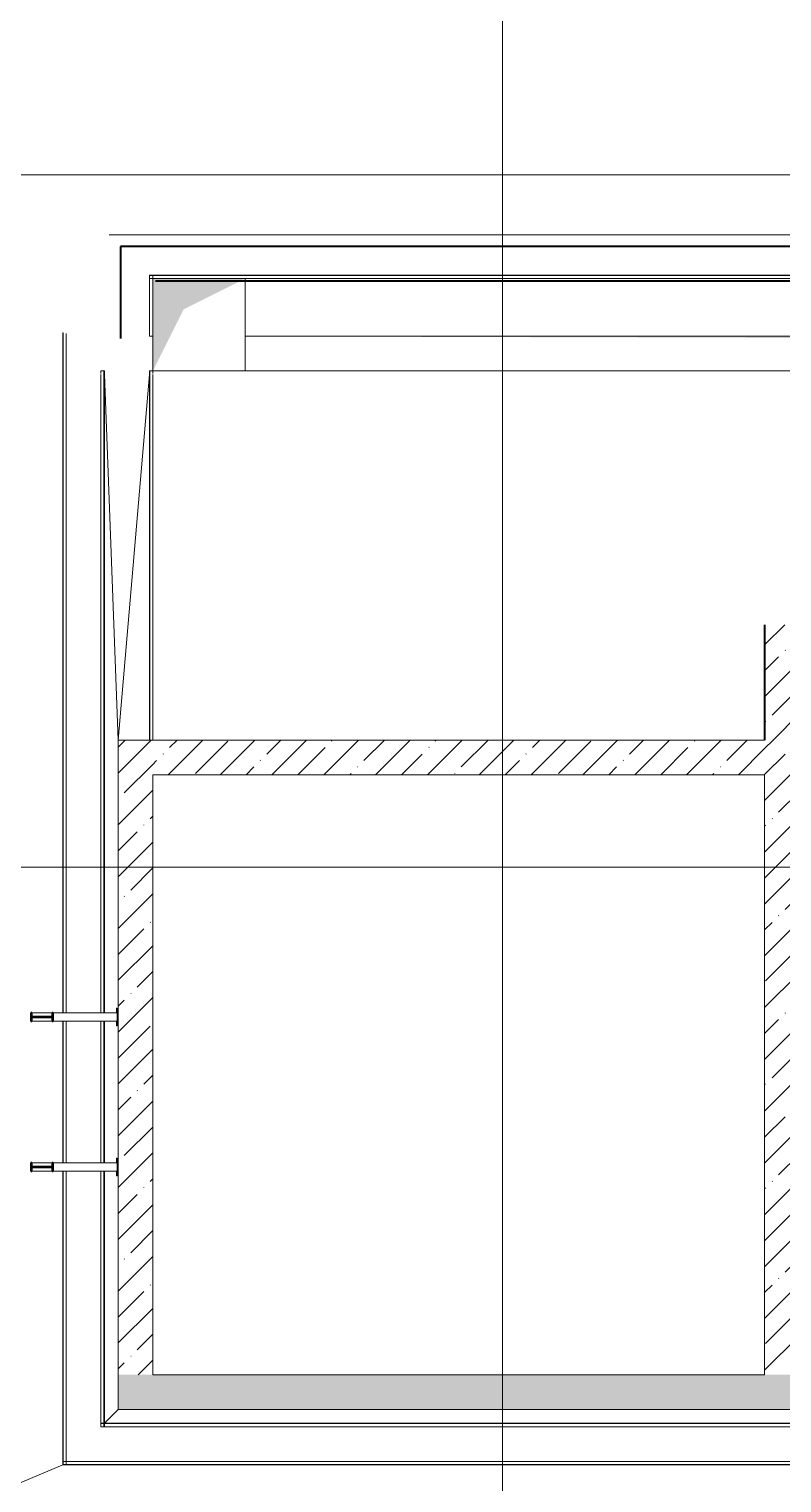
# Model space of a CAD drawing. Header units: millimetres. Extents: x 3292171 to 3365605, y -644412 to -600630.
# Drawn here: x 3299183 to 3305705, y -626011 to -613411 of the extents above; entities that cross this region are included whole.
import ezdxf

# ---------------------------------------------------------------- set-up
doc = ezdxf.new("R2010")
doc.units = ezdxf.units.MM
doc.header["$LTSCALE"] = 0.5
doc.linetypes.add('ADSK_Линия сетки', pattern=[25, 20, -2.5, 0, -2.5])
doc.layers.add('A-DOOR', color=7, linetype='Continuous', lineweight=18, true_color=0x7f7f7f)
for name, color, linetype, lineweight in [('Каркас несущий', 7, 'Continuous', 18), ('Перекрытия', 7, 'Continuous', 18), ('Скрытые грани', 7, 'Continuous', 18), ('Стены несущие', 7, 'Continuous', 40), ('Элементы узлов', 7, 'Continuous', 18)]:
    doc.layers.add(name, color=color, linetype=linetype, lineweight=lineweight)
pattern_1 = [(45, (3327284.68, -617673.4), (-224.5064, 224.5064), []), (45, (3327509.2, -617673.4), (-224.5064, 224.5064), [396.875, -79.375, 3.353, -76.022])]
pattern_2 = [(45, (3327284.68, -617673.39), (-106.066, 106.066), [])]

# ---------------------------------------------------------------- blocks, each defined once
blk = doc.blocks.new('ADSK_ЭлементПлощадки_Уголок_ГОСТ 8509-93 - L 75x6-1538369-004_АР_РД_План_0_000')
at = {"layer": 'Каркас несущий'}
for p, q in [((6583, -4223.1), (6580, -4223.1)), ((6580, -4223.1), (6580, -4263.5)), ((6586, -4263.5), (6586, -4226.1))]:
    blk.add_line(p, q, dxfattribs=at)
blk.add_arc((6583, -4226.1), 3, 0, 90, dxfattribs=at)
blk = doc.blocks.new('ADSK_ЭлементПлощадки_Уголок_ГОСТ 8509-93 - L 75x6-1538370-004_АР_РД_План_0_000')
at = {"layer": 'Каркас несущий'}
for p, q in [((6580, -4336.5), (6580, -4376.9)), ((6580, -4376.9), (6583, -4376.9)), ((6586, -4373.9), (6586, -4336.5))]:
    blk.add_line(p, q, dxfattribs=at)
blk.add_arc((6583, -4373.9), 3, 270, 360, dxfattribs=at)
blk = doc.blocks.new('ADSK_Балка_Уголок_ГОСТ 8509-93 - L 30x3-1753553-004_АР_РД_План_0_000')
at = {"layer": 'Каркас несущий'}
for p, q in [((-17100, 6.8), (-17100, 8.5)), ((-17100, 8.5), (17100, 8.5)), ((-17100, 5.5), (-17100, 6.8)), ((-17100, 5.5), (17100, 5.5)), ((-17100, 1.5), (-17100, 5.5)), ((-17100, -20.2), (-17100, 1.5)), ((-17100, -21.5), (-17100, -20.2)), ((-17100, -21.5), (-17077, -21.5)), ((-17070, -21.5), (17070, -21.5))]:
    blk.add_line(p, q, dxfattribs=at)
at = {"layer": 'Скрытые грани'}
blk.add_line((-17100, 5.5), (17100, 5.5), dxfattribs=at)
blk = doc.blocks.new('ADSK_Балка_Уголок_ГОСТ 8509-93 - L 30x3-1753554-004_АР_РД_План_0_000')
at = {"layer": 'Каркас несущий'}
for p, q in [((17423, 21), (-17423, 21)), ((17430, -6), (-17430, -6)), ((-17430, -7), (-17430, -6)), ((-17430, -8), (-17430, -7)), ((17430, -8), (-17430, -8))]:
    blk.add_line(p, q, dxfattribs=at)
at = {"layer": 'Скрытые грани'}
blk.add_line((-17430, -6), (17430, -6), dxfattribs=at)
blk = doc.blocks.new('ADSK_Балка_Уголок_ГОСТ 8509-93 - L 30x3-1753724-004_АР_РД_План_0_000')
at = {"layer": 'Каркас несущий'}
for p, q in [((-4905, 7), (-4905, 8)), ((-4905, 8), (-2361, 8)), ((-4905, 6), (-4905, 7)), ((-4905, 6), (-2361, 6)), ((-2288, 8), (-1061, 8)), ((-2288, 6), (-1061, 6)), ((-988, 8), (4905, 8)), ((-988, 6), (4905, 6)), ((4905, 8), (4905, 7)), ((4905, 7), (4905, 6)), ((-4898, -21), (-2361, -21)), ((-2288, -21), (-1061, -21)), ((-988, -21), (4898, -21))]:
    blk.add_line(p, q, dxfattribs=at)
at = {"layer": 'Скрытые грани'}
for p, q in [((-4905, 6), (-2361, 6)), ((-2288, 6), (-1061, 6)), ((-988, 6), (4905, 6))]:
    blk.add_line(p, q, dxfattribs=at)
blk = doc.blocks.new('ADSK_Балка_Уголок_ГОСТ 8509-93 - L 30x3-1753558-004_АР_РД_План_0_000')
at = {"layer": 'Каркас несущий'}
for p, q in [((-4552, 21.5), (-4575, 21.5)), ((-4575, 20.2), (-4575, 21.5)), ((-4575, -1.5), (-4575, 20.2)), ((-2361.5, 21.5), (-4545, 21.5)), ((-1061.5, 21.5), (-2288.5, 21.5)), ((4545, 21.5), (-988.5, 21.5)), ((4575, 21.5), (4552, 21.5)), ((4575, 21.5), (4575, 20.2)), ((4575, 20.2), (4575, -1.5)), ((-4575, -5.5), (-4575, -1.5)), ((-2361.5, -5.5), (-4575, -5.5)), ((-4575, -6.8), (-4575, -5.5)), ((-4575, -8.5), (-4575, -6.8)), ((-2361.5, -8.5), (-4575, -8.5)), ((-1061.5, -5.5), (-2288.5, -5.5)), ((-1061.5, -8.5), (-2288.5, -8.5)), ((4575, -5.5), (-988.5, -5.5)), ((4575, -8.5), (-988.5, -8.5)), ((4575, -1.5), (4575, -5.5)), ((4575, -5.5), (4575, -6.8)), ((4575, -6.8), (4575, -8.5))]:
    blk.add_line(p, q, dxfattribs=at)
at = {"layer": 'Скрытые грани'}
for p, q in [((-4575, -5.5), (-2361.5, -5.5)), ((-2288.5, -5.5), (-1061.5, -5.5)), ((-988.5, -5.5), (4575, -5.5))]:
    blk.add_line(p, q, dxfattribs=at)
blk = doc.blocks.new('ADSK_Балка_Уголок_ГОСТ 8509-93 - L 30x3-1754115-004_АР_РД_План_0_000')
at = {"layer": 'Каркас несущий'}
for p, q in [((-265, 7), (-265, 8)), ((-265, 8), (265, 8)), ((-265, 6), (-265, 7)), ((-265, 6), (265, 6)), ((-265, 2), (-265, 6)), ((-265, -20), (-265, 2)), ((265, 8), (265, 7)), ((265, 7), (265, 6)), ((-265, -22), (-265, -20)), ((235, -22), (258, -22))]:
    blk.add_line(p, q, dxfattribs=at)
at = {"layer": 'Скрытые грани'}
blk.add_line((-265, 6), (265, 6), dxfattribs=at)
blk = doc.blocks.new('ADSK_Балка_Уголок_ГОСТ 8509-93 - L 30x3-1754190-004_АР_РД_План_0_000')
at = {"layer": 'Каркас несущий'}
for p, q in [((-10440, 6.8), (-10440, 8.5)), ((-10440, 8.5), (10440, 8.5)), ((-10440, 6.5), (-10440, 6.8)), ((-10440, 5.5), (10440, 5.5)), ((-10433, -21.5), (-10410, -21.5)), ((-9610, -21.5), (10410, -21.5))]:
    blk.add_line(p, q, dxfattribs=at)
at = {"layer": 'Скрытые грани'}
blk.add_line((-10440, 5.5), (10440, 5.5), dxfattribs=at)
blk = doc.blocks.new('ADSK_Балка_Уголок_ГОСТ 8509-93 - L 30x3-1754189-004_АР_РД_План_0_000')
at = {"layer": 'Каркас несущий'}
for p, q in [((-1600, 8.5), (1600, 8.5)), ((-1600, 5.5), (1600, 5.5)), ((1600, 8.5), (1600, 6.8)), ((1600, 6.8), (1600, 5.5)), ((1600, 5.5), (1600, 1.5)), ((1600, 1.5), (1600, -20.2)), ((-1600, -21.5), (1570, -21.5)), ((1577, -21.5), (1600, -21.5)), ((1600, -20.2), (1600, -21.5))]:
    blk.add_line(p, q, dxfattribs=at)
at = {"layer": 'Скрытые грани'}
blk.add_line((-1600, 5.5), (1600, 5.5), dxfattribs=at)
blk = doc.blocks.new('Обозначение проема для шахты - Обозначение проема для шахты-1511179-004_АР_РД_План_0_000')
at = {"layer": 'Элементы узлов', "lineweight": 18}
blk.add_hatch(color=256, dxfattribs=at).paths.add_polyline_path([(400, 400), (133, -133), (-400, -400), (400, -400), (400, 294)], flags=0)
for p, q in [((400, 400), (-400, 400)), ((400, 400), (-400, 400)), ((400, -400), (400, 400)), ((-400, 100), (-400, -400)), ((-400, 100), (-400, -400)), ((-400, -400), (400, -400))]:
    blk.add_line(p, q, dxfattribs=at)
blk = doc.blocks.new('Обозначение проема для шахты - Обозначение проема для шахты-1760118-004_АР_РД_План_0_000')
at = {"layer": 'Элементы узлов', "lineweight": 18}
blk.add_hatch(color=256, dxfattribs=at).paths.add_polyline_path([(16250, -150), (16250, 150), (-16250, 150), (16150, 50), (16197, -44)], flags=0)
for p, q in [((-16250, 150), (-16250, -150)), ((-16250, 150), (16250, 150)), ((-16250, -150), (-16250, 150)), ((-16250, -150), (16250, -150)), ((16250, -150), (-16250, -150))]:
    blk.add_line(p, q, dxfattribs=at)

msp = doc.modelspace()

# ---------------------------------------------------------------- hatches: boundary and pattern name
at = {"layer": 'A-DOOR', "lineweight": 9, "true_color": 0x636466}
h = msp.add_hatch(dxfattribs=at)
h.set_pattern_fill('FP_87', color=251, style=0, pattern_type=2)
h.set_pattern_definition(pattern_1)
h.paths.add_polyline_path([(3305554.6806, -619573.3913), (3305854.6806, -619573.3913), (3305854.6806, -618573.3913), (3305554.6806, -618573.3913), (3305554.6806, -619428.7952)], flags=0)
h = msp.add_hatch(dxfattribs=at)
h.set_pattern_fill('FP_87', color=251, style=0, pattern_type=2)
h.set_pattern_definition(pattern_1)
h.paths.add_polyline_path([(3300254.6806, -625073.3913), (3300254.6806, -619573.3913), (3299954.6806, -619573.3913), (3299954.6806, -625073.3913)], flags=0)
h = msp.add_hatch(dxfattribs=at)
h.set_pattern_fill('FP_87', color=251, style=0, pattern_type=2)
h.set_pattern_definition(pattern_1)
h.paths.add_polyline_path([(3305554.6806, -619873.3913), (3305554.6806, -619573.3913), (3300254.6806, -619573.3913), (3300254.6806, -619873.3913), (3305377.0158, -619873.3913)], flags=0)
h = msp.add_hatch(dxfattribs=at)
h.set_pattern_fill('FP_87', color=251, style=0, pattern_type=2)
h.set_pattern_definition(pattern_1)
h.paths.add_polyline_path([(3305854.6806, -625073.3913), (3305854.6806, -619573.3913), (3305554.6806, -619573.3913), (3305554.6806, -625073.3913)], flags=0)
h = msp.add_hatch(dxfattribs=at)
h.set_pattern_fill('FP_52', color=251, style=0, pattern_type=2)
h.set_pattern_definition(pattern_2)
h.paths.add_polyline_path([(3299391.5936, -622009.8913), (3299391.5936, -621936.8913), (3299383.674, -621936.8913), (3299383.674, -622009.8913)], flags=0)
h.paths.add_polyline_path([(3299197.2806, -622009.8913), (3299205.2002, -622009.8913), (3299205.2002, -621936.8913), (3299197.2806, -621936.8913), (3299197.2806, -621958.2564)], flags=0)
h.paths.add_polyline_path([(3299205.4484, -621980.7336), (3299207.36, -621977.9268), (3299210.8045, -621975.9845), (3299215.0997, -621975.2913), (3299378.0697, -621975.9845), (3299382.6936, -621979.2541), (3299383.4258, -621980.7336), (3299382.6936, -621967.5284), (3299379.9467, -621969.9641), (3299373.7745, -621971.4913), (3299210.8045, -621970.798), (3299206.1806, -621967.5284), (3299205.4484, -621966.0489)], flags=0)
h = msp.add_hatch(dxfattribs=at)
h.set_pattern_fill('FP_52', color=251, style=0, pattern_type=2)
h.set_pattern_definition(pattern_2)
h.paths.add_polyline_path([(3299391.5936, -623309.8913), (3299391.5936, -623236.8913), (3299383.674, -623236.8913), (3299383.674, -623309.8913)], flags=0)
h.paths.add_polyline_path([(3299205.2002, -623309.8913), (3299205.2002, -623236.8913), (3299197.2806, -623236.8913), (3299197.2806, -623309.8913)], flags=0)
h.paths.add_polyline_path([(3299383.4258, -623280.7336), (3299382.6936, -623267.5284), (3299379.9467, -623269.9641), (3299373.7745, -623271.4913), (3299210.8045, -623270.798), (3299206.1806, -623267.5284), (3299205.4484, -623266.0489), (3299206.1806, -623279.2541), (3299208.9275, -623276.8184), (3299215.0997, -623275.2913), (3299378.0697, -623275.9845), (3299382.6936, -623279.2541)], flags=0)
h = msp.add_hatch(dxfattribs=at)
h.set_pattern_fill('FP_87', color=251, style=0, pattern_type=2)
h.set_pattern_definition(pattern_1)
h.paths.add_polyline_path([(3333331.4581, -625373.3913), (3333554.6806, -625373.3913), (3333554.6806, -625073.3913), (3299954.6806, -625073.3913), (3299954.6806, -625373.3913), (3332783.3318, -625373.3913)], flags=0)

# ---------------------------------------------------------------- linework, layer by layer
at = {"layer": 'A-DOOR', "color": 251, "linetype": 'ADSK_Линия сетки', "true_color": 0x636466}
for p, q in [((3303284.6806, -643612.0086), (3303284.6806, -601555.4033)), ((3303284.6806, -643612.0086), (3303284.6806, -601555.4033)), ((3292970.5006, -614673.3913), (3363853.491, -614673.3913)), ((3292970.5006, -620673.3913), (3363853.491, -620673.3913))]:
    msp.add_line(p, q, dxfattribs=at)
at = {"layer": 'A-DOOR', "color": 251, "true_color": 0x636466}
for p, q in [((3300224.6806, -615543.3913), (3300224.6806, -616043.3913)), ((3321074.6806, -615543.3913), (3300224.6806, -615543.3913)), ((3299474.6806, -616043.3913), (3299474.6806, -621936.8913)), ((3299834.6806, -621936.8913), (3299834.6806, -616403.3913)), ((3299954.6806, -619573.3913), (3299834.6806, -616403.3913)), ((3300224.6806, -616403.3913), (3299954.6806, -619573.3913)), ((3300224.6806, -616403.3913), (3300224.6806, -619573.3913)), ((3299954.6806, -619573.3913), (3299954.6806, -625373.3913)), ((3305554.6806, -619573.3913), (3299954.6806, -619573.3913)), ((3300254.6806, -625073.3913), (3300254.6806, -619873.3913)), ((3300254.6806, -619873.3913), (3305554.6806, -619873.3913)), ((3305554.6806, -619873.3913), (3305554.6806, -625073.3913)), ((3299383.674, -621936.8913), (3299205.2002, -621936.8913)), ((3299205.2002, -622009.8913), (3299383.674, -622009.8913)), ((3299944.6806, -621936.8913), (3299391.5936, -621936.8913)), ((3299944.6806, -622009.8913), (3299391.5936, -622009.8913)), ((3299474.6806, -622009.8913), (3299474.6806, -623236.8913)), ((3299834.6806, -623236.8913), (3299834.6806, -622009.8913)), ((3299944.6806, -621936.8913), (3299944.6806, -622009.8913)), ((3299383.674, -623236.8913), (3299205.2002, -623236.8913)), ((3299205.2002, -623309.8913), (3299383.674, -623309.8913)), ((3299944.6806, -623236.8913), (3299391.5936, -623236.8913)), ((3299944.6806, -623309.8913), (3299391.5936, -623309.8913)), ((3299474.6806, -623309.8913), (3299474.6806, -625853.3913)), ((3299834.6806, -625493.3913), (3299834.6806, -623309.8913)), ((3299944.6806, -623236.8913), (3299944.6806, -623309.8913)), ((3305554.6806, -625073.3913), (3300254.6806, -625073.3913)), ((3299834.6806, -625493.3913), (3299954.6806, -625373.3913)), ((3299954.6806, -625373.3913), (3333854.6806, -625373.3913)), ((3333974.6806, -625493.3913), (3299834.6806, -625493.3913)), ((3297974.6806, -626487.4119), (3299474.6806, -625853.3913)), ((3299474.6806, -625853.3913), (3334334.6806, -625853.3913))]:
    msp.add_line(p, q, dxfattribs=at)
at = {"layer": 'A-DOOR', "color": 251, "lineweight": 40, "true_color": 0x636466}
for p, q in [((3305554.6806, -618573.3913), (3305554.6806, -619573.3913)), ((3299205.2002, -621936.8913), (3299197.2806, -621936.8913)), ((3299197.2806, -621936.8913), (3299197.2806, -622009.8913)), ((3299197.2806, -622009.8913), (3299205.2002, -622009.8913)), ((3299205.2002, -621964.4913), (3299205.2002, -621936.8913)), ((3299205.2002, -622009.8913), (3299205.2002, -621982.2913)), ((3299373.7745, -621971.4913), (3299215.0997, -621971.4913)), ((3299215.0997, -621975.2913), (3299373.7745, -621975.2913)), ((3299391.5936, -621936.8913), (3299383.674, -621936.8913)), ((3299383.674, -621936.8913), (3299383.674, -621964.4913)), ((3299383.674, -621982.2913), (3299383.674, -622009.8913)), ((3299383.674, -622009.8913), (3299391.5936, -622009.8913)), ((3299391.5936, -622009.8913), (3299391.5936, -621936.8913)), ((3299205.2002, -623236.8913), (3299197.2806, -623236.8913)), ((3299197.2806, -623236.8913), (3299197.2806, -623309.8913)), ((3299197.2806, -623309.8913), (3299205.2002, -623309.8913)), ((3299205.2002, -623264.4913), (3299205.2002, -623236.8913)), ((3299205.2002, -623309.8913), (3299205.2002, -623282.2913)), ((3299373.7745, -623271.4913), (3299215.0997, -623271.4913)), ((3299215.0997, -623275.2913), (3299373.7745, -623275.2913)), ((3299391.5936, -623236.8913), (3299383.674, -623236.8913)), ((3299383.674, -623236.8913), (3299383.674, -623264.4913)), ((3299383.674, -623282.2913), (3299383.674, -623309.8913)), ((3299383.674, -623309.8913), (3299391.5936, -623309.8913)), ((3299391.5936, -623309.8913), (3299391.5936, -623236.8913))]:
    msp.add_line(p, q, dxfattribs=at)
at = {"layer": 'A-DOOR', "color": 251, "lineweight": 40, "true_color": 0x636466, "flags": 128}
for points in [[(3299215.0997, -621971.4913), (3299212.8969, -621971.3158), (3299210.8045, -621970.798), (3299208.9275, -621969.9641), (3299207.36, -621968.8557), (3299206.1806, -621967.5284), (3299205.4484, -621966.0489), (3299205.2002, -621964.4913)], [(3299205.2002, -621982.2913), (3299205.4484, -621980.7336), (3299206.1806, -621979.2541), (3299207.36, -621977.9268), (3299208.9275, -621976.8184), (3299210.8045, -621975.9845), (3299212.8969, -621975.4668), (3299215.0997, -621975.2913)], [(3299383.674, -621964.4913), (3299383.4258, -621966.0489), (3299382.6936, -621967.5284), (3299381.5142, -621968.8557), (3299379.9467, -621969.9641), (3299378.0697, -621970.798), (3299375.9773, -621971.3158), (3299373.7745, -621971.4913)], [(3299373.7745, -621975.2913), (3299375.9773, -621975.4668), (3299378.0697, -621975.9845), (3299379.9467, -621976.8184), (3299381.5142, -621977.9268), (3299382.6936, -621979.2541), (3299383.4258, -621980.7336), (3299383.674, -621982.2913)], [(3299215.0997, -623271.4913), (3299212.8969, -623271.3158), (3299210.8045, -623270.798), (3299208.9275, -623269.9641), (3299207.36, -623268.8557), (3299206.1806, -623267.5284), (3299205.4484, -623266.0489), (3299205.2002, -623264.4913)], [(3299205.2002, -623282.2913), (3299205.4484, -623280.7336), (3299206.1806, -623279.2541), (3299207.36, -623277.9268), (3299208.9275, -623276.8184), (3299210.8045, -623275.9845), (3299212.8969, -623275.4668), (3299215.0997, -623275.2913)], [(3299383.674, -623264.4913), (3299383.4258, -623266.0489), (3299382.6936, -623267.5284), (3299381.5142, -623268.8557), (3299379.9467, -623269.9641), (3299378.0697, -623270.798), (3299375.9773, -623271.3158), (3299373.7745, -623271.4913)], [(3299373.7745, -623275.2913), (3299375.9773, -623275.4668), (3299378.0697, -623275.9845), (3299379.9467, -623276.8184), (3299381.5142, -623277.9268), (3299382.6936, -623279.2541), (3299383.4258, -623280.7336), (3299383.674, -623282.2913)]]:
    msp.add_lwpolyline(points, dxfattribs=at)
at = {"layer": 'Перекрытия'}
msp.add_line((3333975.5331, -615193.958), (3299875.5331, -615193.958), dxfattribs=at)
at = {"layer": 'Стены несущие'}
for p, q in [((3333875.5331, -615293.958), (3299975.5331, -615293.958)), ((3299975.5331, -615293.958), (3299975.5331, -616093.958)), ((3300276.6125, -615593.958), (3333575.5331, -615593.958))]:
    msp.add_line(p, q, dxfattribs=at)

# ---------------------------------------------------------------- block references
at = {"layer": 'A-DOOR', "color": 251, "true_color": 0x636466}
for name, p, rotation in [('ADSK_Балка_Уголок_ГОСТ 8509-93 - L 30x3-1754115-004_АР_РД_План_0_000', (3300233.1806, -615808.3913), 89.99999999999991), ('ADSK_Балка_Уголок_ГОСТ 8509-93 - L 30x3-1753724-004_АР_РД_План_0_000', (3299483.1806, -620948.3913), 89.99999999999991), ('ADSK_Балка_Уголок_ГОСТ 8509-93 - L 30x3-1753558-004_АР_РД_План_0_000', (3299826.1806, -620948.3913), 90.00000000000007), ('ADSK_Балка_Уголок_ГОСТ 8509-93 - L 30x3-1754189-004_АР_РД_План_0_000', (3300233.1806, -617973.3913), 89.99999999999991), ('ADSK_ЭлементПлощадки_Уголок_ГОСТ 8509-93 - L 75x6-1538370-004_АР_РД_План_0_000', (3306524.6806, -626273.3913), 180), ('ADSK_ЭлементПлощадки_Уголок_ГОСТ 8509-93 - L 75x6-1538369-004_АР_РД_План_0_000', (3306524.6806, -626273.3913), 180), ('ADSK_ЭлементПлощадки_Уголок_ГОСТ 8509-93 - L 75x6-1538370-004_АР_РД_План_0_000', (3306524.6806, -627573.3913), 180), ('ADSK_ЭлементПлощадки_Уголок_ГОСТ 8509-93 - L 75x6-1538369-004_АР_РД_План_0_000', (3306524.6806, -627573.3913), 180)]:
    msp.add_blockref(name, p, dxfattribs=dict(at, rotation=rotation))
for name, p in [('ADSK_Балка_Уголок_ГОСТ 8509-93 - L 30x3-1754190-004_АР_РД_План_0_000', (3310664.6806, -615551.8913)), ('ADSK_Балка_Уголок_ГОСТ 8509-93 - L 30x3-1753553-004_АР_РД_План_0_000', (3316904.6806, -625501.8913)), ('ADSK_Балка_Уголок_ГОСТ 8509-93 - L 30x3-1753554-004_АР_РД_План_0_000', (3316904.6806, -625844.8913))]:
    msp.add_blockref(name, p, dxfattribs=at)
at = {"layer": 'A-DOOR', "color": 251, "lineweight": 18, "true_color": 0x636466, "rotation": 180}
msp.add_blockref('Обозначение проема для шахты - Обозначение проема для шахты-1511179-004_АР_РД_План_0_000', (3300654.6806, -615973.3913), dxfattribs=at)
at = {"layer": 'A-DOOR', "color": 251, "lineweight": 18, "true_color": 0x636466}
msp.add_blockref('Обозначение проема для шахты - Обозначение проема для шахты-1760118-004_АР_РД_План_0_000', (3317304.6806, -616223.3913), dxfattribs=at)

doc.saveas('drawing.dxf')
